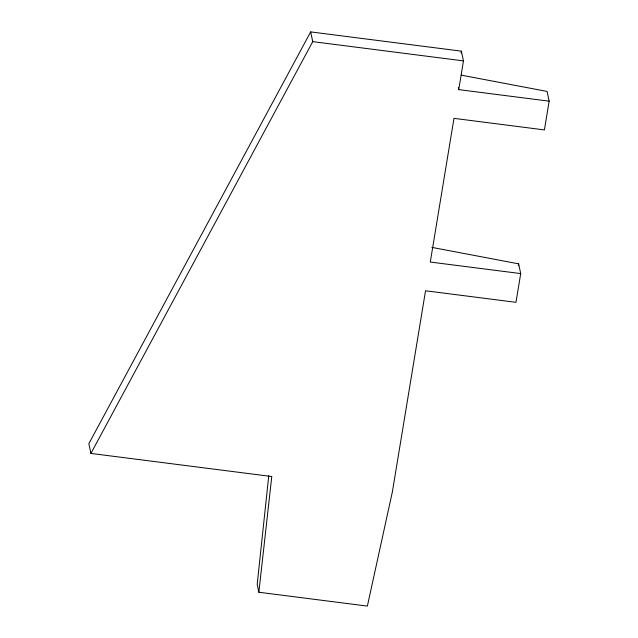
<?xml version="1.0" encoding="UTF-8"?>
<svg xmlns="http://www.w3.org/2000/svg" width="638" height="638" viewBox="0 0 638 638"><rect width="100%" height="100%" fill="white"/><g stroke="black" fill="none" stroke-linecap="round" stroke-linejoin="round"><path stroke-width="0.96" d="M268.765 475.685L257.194 584.448L258.853 592.239L367.368 606.1L392.362 491.93L425.538 290.776L515.975 302.324L520.712 273.59L518.646 263.845L431.846 247.384M258.853 592.239L271.78 476.53L90.915 453.427L88.849 443.689L310.666 31.9L461.394 51.152L463.459 60.889L458.722 89.623L549.151 101.171L544.413 129.913L453.977 118.357L430.283 262.043L520.712 273.59M461.075 53.066L461.394 51.152M518.327 265.767L518.646 263.845M90.915 453.427L312.74 41.637L310.666 31.9M312.74 41.637L463.459 60.889M461.258 75.148L547.085 91.433L549.151 101.171M458.307 87.677L458.722 89.623"/></g></svg>
